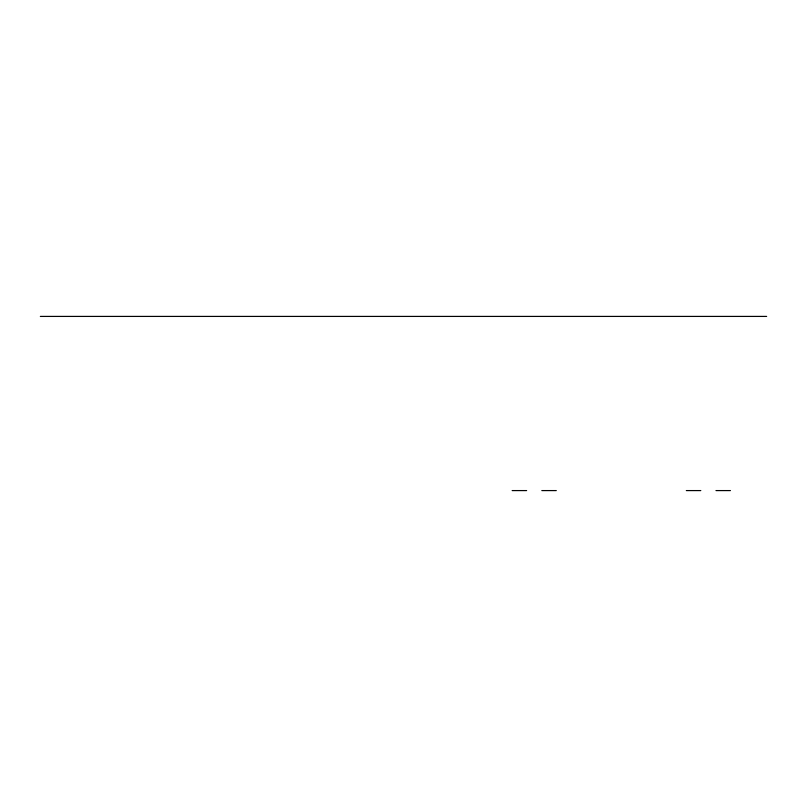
<?xml version="1.0" encoding="UTF-8"?>
<svg xmlns="http://www.w3.org/2000/svg" width="807" height="807" viewBox="0 0 807 807"><rect width="100%" height="100%" fill="white"/><g stroke="black" fill="none" stroke-linecap="round" stroke-linejoin="round"><path stroke-width="1.21" d="M40.35 316.415L766.65 316.415M512.152 490.585L526.628 490.585M541.81 490.585L556.285 490.585M686.323 490.585L700.799 490.585M715.97 490.585L730.446 490.585"/></g></svg>
